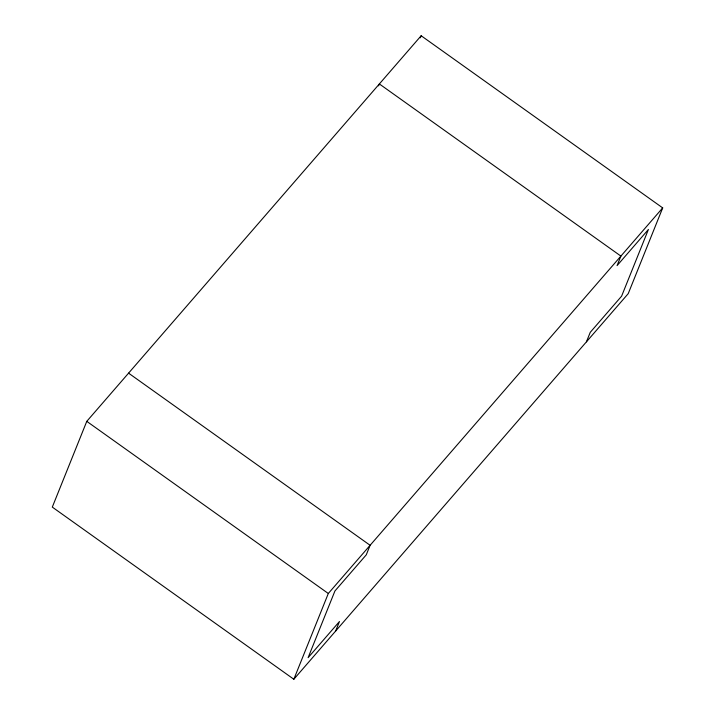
<?xml version="1.0" encoding="UTF-8"?>
<svg xmlns="http://www.w3.org/2000/svg" width="715" height="715" viewBox="0 0 715 715"><rect width="100%" height="100%" fill="white"/><g stroke="black" fill="none" stroke-linecap="round" stroke-linejoin="round"><path stroke-width="1.07" d="M86.774 421.35L52.302 507.105L293.838 679.25L628.226 293.651L662.698 207.895L421.162 35.75L86.774 421.35L328.31 593.495L293.838 679.25M378.601 85.854L379.37 83.95L620.897 256.095L617.072 265.623L648.416 229.47L621.603 296.171L590.259 332.323L586.425 341.85M420.331 37.815L421.162 35.75M335.63 631.05L339.464 621.523L308.111 657.675L334.933 590.974L366.277 554.822L370.111 545.295L128.575 373.15M328.31 593.495L662.698 207.895"/></g></svg>
